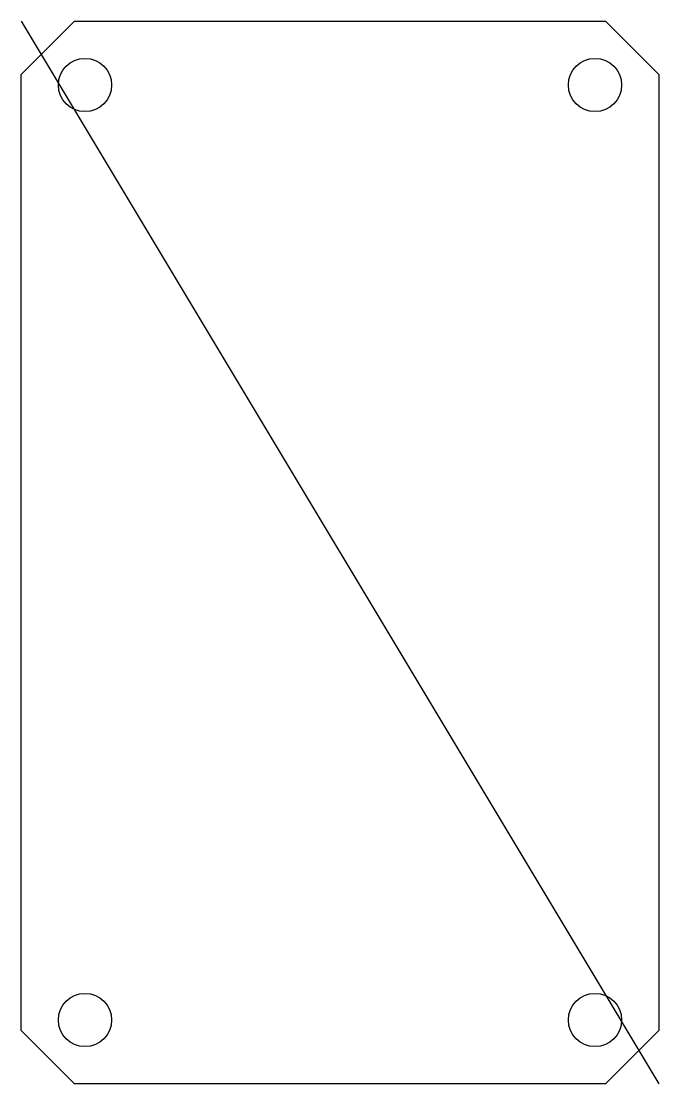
# Model space of a CAD drawing. Header units: millimetres. Extents: x -30 to 30, y -50 to 50.
import ezdxf

# ---------------------------------------------------------------- set-up
doc = ezdxf.new("R2010")
doc.units = ezdxf.units.MM
doc.layers.get('0').update_dxf_attribs({"linetype": 'CONTINUOUS'})

msp = doc.modelspace()

# ---------------------------------------------------------------- linework, layer by layer
msp.add_line((-30, 50), (30, -50))
msp.add_lwpolyline([(-30, 45), (-25, 50), (25, 50), (30, 45), (30, -45), (25, -50), (-25, -50), (-30, -45)], close=True)
for centre in [(-24, 44), (24, 44), (-24, -44), (24, -44)]:
    msp.add_circle(centre, 2.5)

doc.saveas('drawing.dxf')
